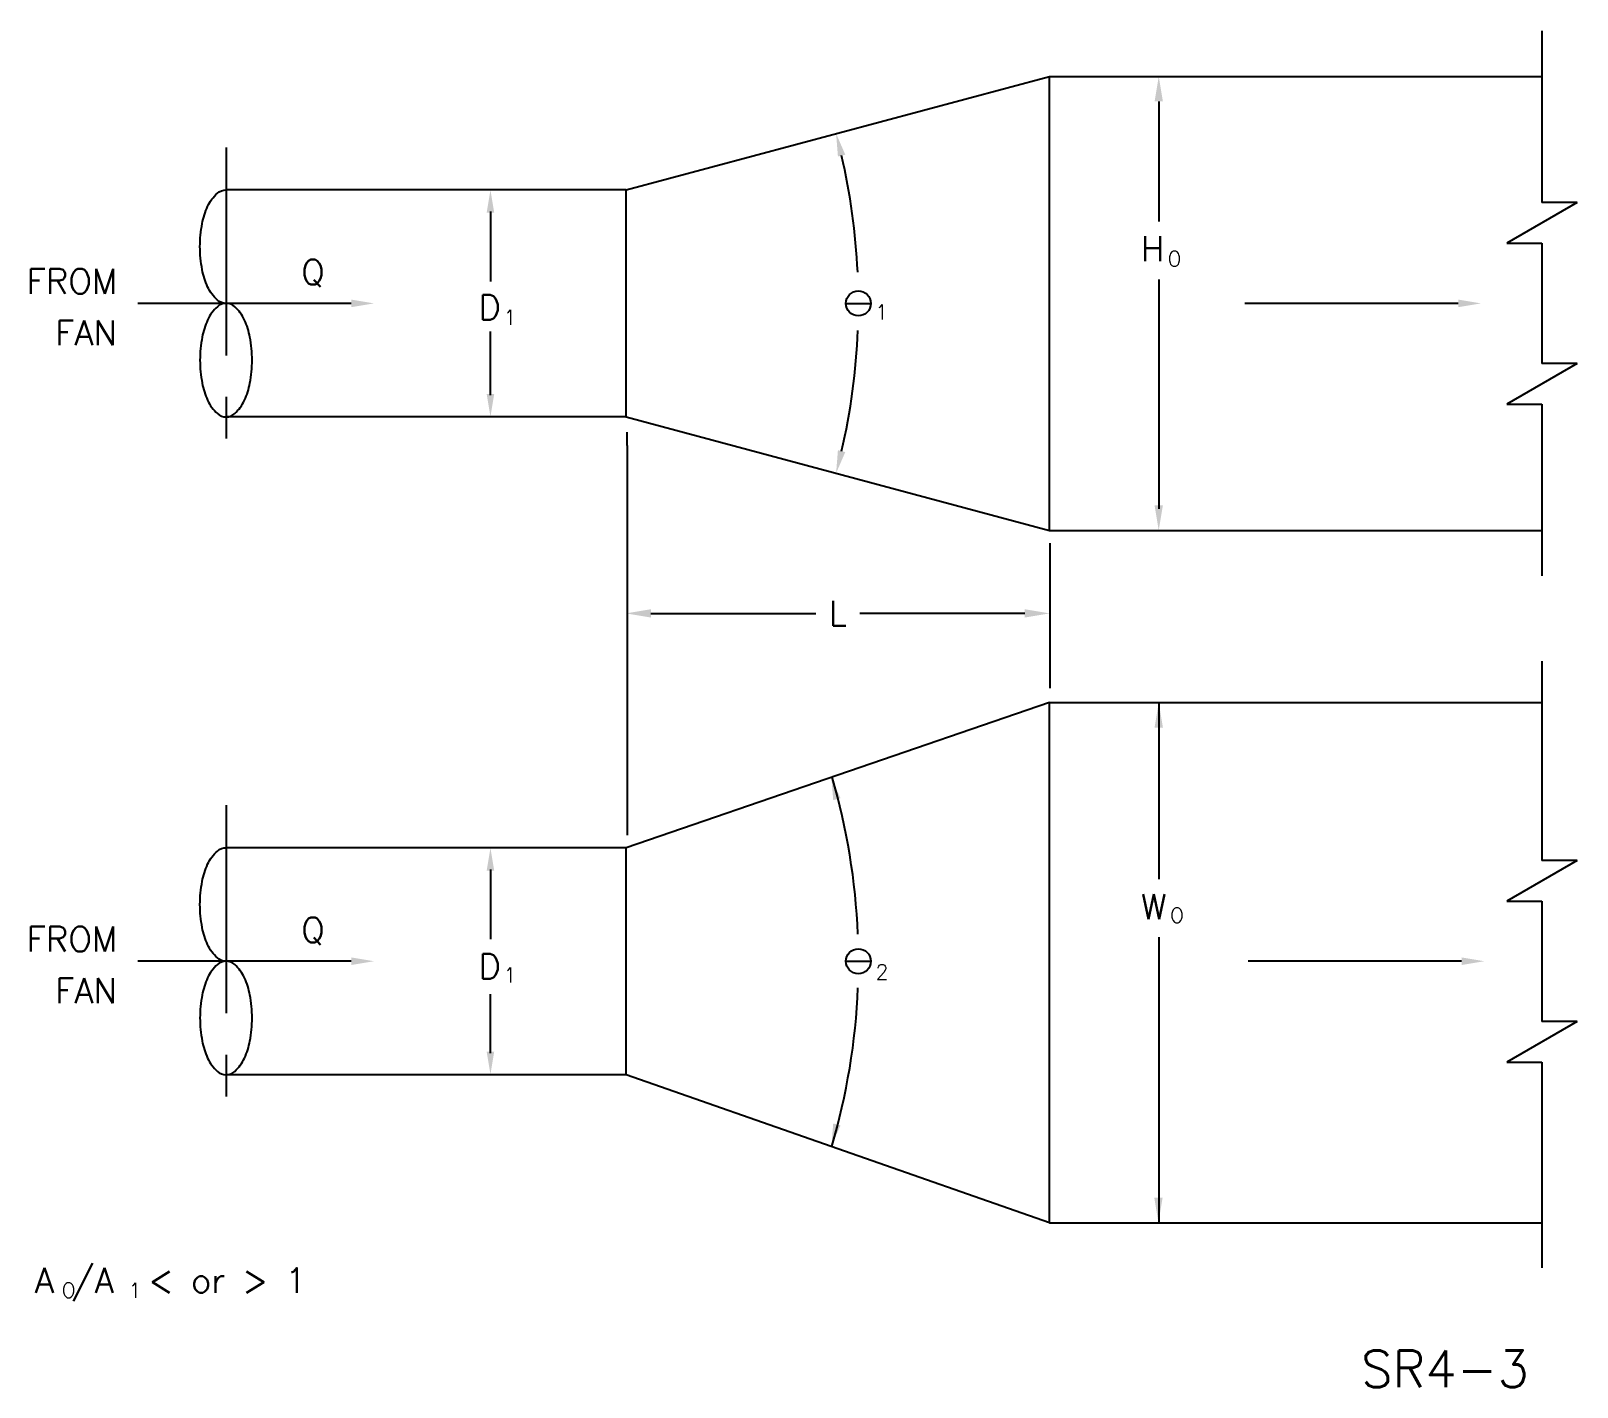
# Model space of a CAD drawing. Extents: x 1.16 to 10.45, y 0.2 to 8.34.
import ezdxf
from ezdxf.enums import TextEntityAlignment as Align

# ---------------------------------------------------------------- set-up
doc = ezdxf.new("R2010")
doc.units = 0
doc.header["$MEASUREMENT"] = 0
doc.linetypes.add('CENTER', pattern=[2, 1.25, -0.25, 0.25, -0.25])
doc.layers.get('0').update_dxf_attribs({"linetype": 'CONTINUOUS'})
doc.layers.add('NUMBER', color=7, linetype='CONTINUOUS')
doc.styles.add('ROMANS', font='romans')

msp = doc.modelspace()

# ---------------------------------------------------------------- linework, layer by layer
for p, q in [((10.2398, 8.3442), (10.2398, 7.3127)), ((4.7357, 7.3892), (7.2815, 8.0713)), ((7.2815, 8.0713), (10.2398, 8.0713)), ((7.2815, 5.3427), (7.2815, 8.0713)), ((7.9371, 7.9204), (7.9371, 7.1995)), ((4.7357, 7.3892), (2.3321, 7.3892)), ((4.7357, 6.0249), (4.7357, 7.3892)), ((3.9209, 7.259), (3.9209, 6.8394)), ((10.4511, 7.3127), (10.0284, 7.0687)), ((10.4511, 7.3127), (10.2398, 7.3127)), ((10.0284, 7.0687), (10.2398, 7.0687)), ((10.2398, 7.0687), (10.2398, 6.3454)), ((7.9371, 6.8513), (7.9371, 5.4722)), ((3.0846, 6.707), (1.8017, 6.707)), ((6.0574, 6.7069), (6.2074, 6.7069)), ((9.7368, 6.707), (8.4538, 6.707)), ((3.9209, 6.1551), (3.9209, 6.5377)), ((10.4511, 6.3454), (10.0284, 6.1013)), ((10.4511, 6.3454), (10.2398, 6.3454)), ((10.0284, 6.1013), (10.2398, 6.1013)), ((10.2398, 6.1013), (10.2398, 5.0698)), ((4.7357, 6.0249), (2.3321, 6.0249)), ((4.7357, 6.0249), (7.2815, 5.3427)), ((4.7423, 5.8534), (4.7423, 5.9326)), ((4.7423, 5.8534), (4.7423, 3.5119)), ((7.2815, 5.3427), (10.2398, 5.3427)), ((7.282, 5.2664), (7.282, 4.3957)), ((4.8857, 4.8441), (5.8757, 4.8441)), ((7.1315, 4.8441), (6.1414, 4.8441)), ((10.2398, 4.5574), (10.2398, 3.3597)), ((7.2815, 4.308), (4.7357, 3.4362)), ((7.2815, 1.182), (7.2815, 4.308)), ((7.2815, 4.308), (10.2398, 4.308)), ((7.9371, 4.3084), (7.9371, 3.2465)), ((4.7357, 3.4362), (2.3321, 3.4362)), ((4.7357, 2.0719), (4.7357, 3.4362)), ((10.4511, 3.3597), (10.0284, 3.1157)), ((10.4511, 3.3597), (10.2398, 3.3597)), ((3.9209, 3.306), (3.9209, 2.8864)), ((10.0284, 3.1157), (10.2398, 3.1157)), ((10.2398, 3.1157), (10.2398, 2.3923)), ((7.9371, 2.8983), (7.9371, 1.182)), ((3.0846, 2.754), (1.8017, 2.754)), ((6.0574, 2.7539), (6.2074, 2.7539)), ((9.7573, 2.754), (8.4744, 2.754)), ((3.9209, 2.2021), (3.9209, 2.5566)), ((10.4511, 2.3923), (10.0284, 2.1483)), ((10.4511, 2.3923), (10.2398, 2.3923)), ((10.0284, 2.1483), (10.2398, 2.1483)), ((10.2398, 2.1483), (10.2398, 0.9116)), ((4.7357, 2.0719), (2.3321, 2.0719)), ((7.2815, 1.182), (4.7357, 2.0719)), ((7.2815, 1.182), (10.2398, 1.182))]:
    msp.add_line(p, q)
at = {"linetype": 'CENTER'}
for p, q in [((2.3321, 7.6447), (2.3321, 5.7693)), ((2.3321, 3.6917), (2.3321, 1.8163))]:
    msp.add_line(p, q, dxfattribs=at)
for points in [[(2.3321, 6.707, -0.185624), (2.2801, 6.727, -0.101934), (2.2214, 6.8069, -0.060684), (2.1886, 6.9097, -0.047006), (2.1755, 7.0481, -0.047006), (2.1886, 7.1865, -0.060684), (2.2214, 7.2893, -0.101934), (2.2801, 7.3692, -0.185624), (2.3321, 7.3892, -0.185624)], [(2.3321, 2.754, -0.185624), (2.2801, 2.774, -0.101934), (2.2214, 2.8539, -0.060684), (2.1886, 2.9567, -0.047006), (2.1755, 3.0951, -0.047006), (2.1886, 3.2335, -0.060684), (2.2214, 3.3363, -0.101934), (2.2801, 3.4162, -0.185624), (2.3321, 3.4362, -0.185624)]]:
    msp.add_lwpolyline(points, format="xyb")
for points in [[(2.3321, 6.0249, 0.185624), (2.3841, 6.0449, 0.101934), (2.4428, 6.1248, 0.060684), (2.4756, 6.2275, 0.047006), (2.4886, 6.3659, 0.047006), (2.4756, 6.5044, 0.060684), (2.4428, 6.6071, 0.101934), (2.3841, 6.687, 0.185624), (2.3321, 6.707, 0.185624), (2.2801, 6.687, 0.101934), (2.2214, 6.6071, 0.060684), (2.1886, 6.5044, 0.047006), (2.1755, 6.3659, 0.047006), (2.1886, 6.2275, 0.060684), (2.2214, 6.1248, 0.101934), (2.2801, 6.0449, 0.185624)], [(2.3321, 2.0719, 0.185624), (2.3841, 2.0919, 0.101934), (2.4428, 2.1718, 0.060684), (2.4756, 2.2745, 0.047006), (2.4886, 2.4129, 0.047006), (2.4756, 2.5514, 0.060684), (2.4428, 2.6541, 0.101934), (2.3841, 2.734, 0.185624), (2.3321, 2.754, 0.185624), (2.2801, 2.734, 0.101934), (2.2214, 2.6541, 0.060684), (2.1886, 2.5514, 0.047006), (2.1755, 2.4129, 0.047006), (2.1886, 2.2745, 0.060684), (2.2214, 2.1718, 0.101934), (2.2801, 2.0919, 0.185624)]]:
    msp.add_lwpolyline(points, format="xyb", close=True)
for centre in [(6.1324, 6.7069), (6.1324, 2.7539)]:
    msp.add_circle(centre, 0.075)
for centre, start, end in [((2.1898, 6.707), 2.737, 13.01732), ((2.1898, 6.707), 346.98268, 357.64577), ((2.1898, 2.754), 2.36333, 16.29533), ((2.1898, 2.754), 343.58396, 357.67996)]:
    msp.add_arc(centre, 3.9428, start, end)
for points in [[(7.9121, 7.9204), (7.9621, 7.9204), (7.9371, 8.0704)], [(6.0092, 7.5896), (6.0534, 7.6006), (5.9983, 7.7275)], [(3.8982, 7.2524), (3.9437, 7.2524), (3.9209, 7.3888)], [(3.0846, 6.7298), (3.0846, 6.6843), (3.2211, 6.707)], [(9.7368, 6.7298), (9.7368, 6.6843), (9.8732, 6.707)], [(3.9437, 6.1627), (3.8982, 6.1627), (3.9209, 6.0262)], [(6.0092, 5.8244), (6.0534, 5.8134), (5.9983, 5.6865)], [(7.9121, 5.4933), (7.9621, 5.4933), (7.9371, 5.3433)], [(4.8857, 4.8691), (4.8857, 4.8191), (4.7357, 4.8441)], [(7.1315, 4.8691), (7.1315, 4.8191), (7.2815, 4.8441)], [(7.9121, 4.1584), (7.9621, 4.1584), (7.9371, 4.3084)], [(5.9808, 3.7219), (6.0249, 3.7329), (5.9699, 3.8598)], [(3.8982, 3.2982), (3.9437, 3.2982), (3.9209, 3.4347)], [(3.0846, 2.7767), (3.0846, 2.7313), (3.2211, 2.754)], [(9.7573, 2.7767), (9.7573, 2.7313), (9.8937, 2.754)], [(3.9437, 2.2101), (3.8982, 2.2101), (3.9209, 2.0737)], [(5.9808, 1.779), (6.0249, 1.768), (5.9699, 1.6411)], [(7.9104, 1.3328), (7.9604, 1.3328), (7.9354, 1.1828)]]:
    msp.add_solid(points)

# ---------------------------------------------------------------- texts
at = {"style": 'ROMANS'}
for s, height, p in [('H', 0.15, (7.83, 6.9602)), ('Q', 0.15, (2.7833, 6.8201)), ('O', 0.09, (7.9894, 6.9301)), ('FROM', 0.15, (1.1337, 6.7651)), ('D', 0.15, (3.849, 6.6084)), ('1', 0.09, (6.2332, 6.6097)), ('1', 0.09, (3.9995, 6.578)), ('W', 0.15, (7.83, 3.0072)), ('O', 0.09, (8.0045, 2.9849)), ('Q', 0.15, (2.7833, 2.8671)), ('FROM', 0.15, (1.1337, 2.8121)), ('D', 0.15, (3.849, 2.6481)), ('1', 0.09, (3.9996, 2.6259)), ('2', 0.09, (6.2354, 2.6437)), ('A /A  < or > 1', 0.15, (1.1831, 0.7615)), ('O', 0.09, (1.3435, 0.7323)), ('1', 0.09, (1.7462, 0.7313))]:
    msp.add_text(s, height=height, dxfattribs=at).set_placement(p)
for p in [(1.4913, 6.4551), (1.4913, 2.5021)]:
    msp.add_text('FAN', height=0.15, dxfattribs=at).set_placement(p, align=Align.CENTER)
msp.add_text('L', height=0.15, dxfattribs=at).set_placement((6.0086, 4.8441), align=Align.MIDDLE_CENTER)
at = {"layer": 'NUMBER', "style": 'ROMANS'}
msp.add_text('SR4-3', height=0.22, dxfattribs=at).set_placement((9.1529, 0.195))

doc.saveas('drawing.dxf')
